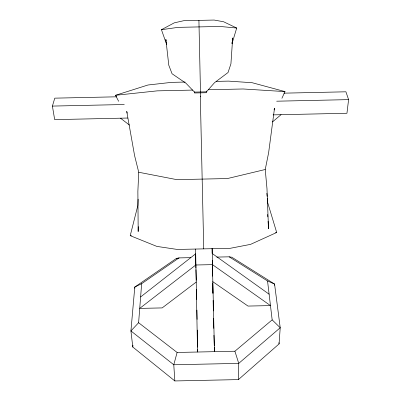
<?xml version="1.0" encoding="UTF-8"?>
<svg xmlns="http://www.w3.org/2000/svg" width="401" height="401" viewBox="0 0 401 401"><rect width="100%" height="100%" fill="white"/><g stroke="black" fill="none" stroke-linecap="round" stroke-linejoin="round"><path stroke-width="0.6" d="M138.255 226.57L138.18 231.552L137.869 191.402L138.736 172.255L134.591 155.618L126.726 111.383L127.232 113.152M190.781 257.648L179.026 257.903L176.4 258.419L134.786 287.061L130.926 330.94L132.796 347.04L174.841 380.95L238.425 379.597L238.745 363.381L234.906 351.226L272.164 319.873L267.547 280.976L229.146 256.825L216.771 257.091M138.139 199.187L137.874 205.422L130.225 235.658L156.811 246.394L177.287 249.447L230.184 248.309L250.545 244.374L276.695 232.5L267.678 202.615L267.292 198.259M274.5 285.291L274.57 284.063L231.813 257.226L229.146 256.825M238.425 379.597L279.071 343.918L280.214 327.747L274.57 284.063L267.547 280.976M272.164 319.873L280.214 327.747L238.745 363.381L173.783 364.765L130.926 330.94L138.611 322.725L141.648 283.677L179.026 257.903M132.796 347.04L132.952 345.181M283.913 93.157L345.918 91.804L348.594 99.628L346.945 113.262L273.081 114.871M231.943 43.208L232.104 42.045M232.354 40.295L232.685 37.965L230.921 63.839L228.029 72.536L214.525 82.681L206.45 91.844L194.51 92.105L186.029 83.308L172.064 73.759L168.786 65.203L165.879 39.428L166.215 41.168M268.079 221.277L268.52 228.74L266.981 188.605L265.236 169.513L268.63 152.706L274.515 108.165L274.089 109.949M138.611 322.725L177.102 352.459L173.783 364.765L174.841 380.95M127.859 118.034L54.671 119.628L52.406 106.085L54.777 98.155L116.746 96.806M231.953 43.794L236.705 28.04L223.608 21.759L214.149 20.05L183.683 20.722L174.285 22.842L161.443 29.694L166.696 44.641M281.908 98.305L285.011 91.593L252.164 82.721L228.53 81.112L216.149 81.383M272.439 121.949L281.046 114.696M140.616 296.961L195.713 253.768M196.34 281.978L162.164 307.913L139.728 308.394L195.793 264.996L212.475 264.64L270.469 305.592L248.024 306.073L212.695 281.627M141.648 283.677L134.786 287.061L134.911 288.289M118.651 101.313L115.533 95.293L147.994 84.997L171.563 82.36L185.187 82.06M265.236 169.513L227.447 178.55L176.841 179.648L138.736 172.255M161.443 29.694L178.049 27.368L220.009 26.451L236.705 28.04M275.467 232.645L276.695 232.5M115.533 95.293L157.237 90.857L192.781 90.08M208.194 89.744L243.126 88.982L285.011 91.593M52.406 106.085L124.31 104.516M276.65 101.197L348.594 99.628M176.4 258.419L178.891 258.364M177.102 352.459L234.906 351.226M130.225 235.658L131.458 235.748M269.116 294.204L212.099 253.417L212.034 248.455M120.516 118.195L129.433 125.062M166.435 42.321L166.656 43.478M278.921 342.685L279.071 343.918M266.855 193.287L267.126 196.395M267.667 214.435L267.818 216.921M212.329 260.274L214.47 351.662L214.334 347.411M206.405 90.957L206.46 92.721L194.535 92.982L194.53 91.804M213.944 335.266L214.274 345.587M195.277 249.051L195.888 268.028M195.944 269.673L196.284 280.294M196.59 289.667L196.69 292.79M203.738 248.876L200.305 96.055M212.725 282.875L212.966 293.487M213.126 300.354L213.367 310.965M213.538 318.459L213.768 328.449M200.58 96.556L198.916 20.386M196.49 289.472L196.69 299.457M196.901 310.073L197.091 319.437M197.302 330.048L197.492 347.161M212.264 248.685L212.625 276.189M212.73 284.319L212.846 293.071M197.513 349.592L197.533 352.023L195.723 255.016"/></g></svg>
